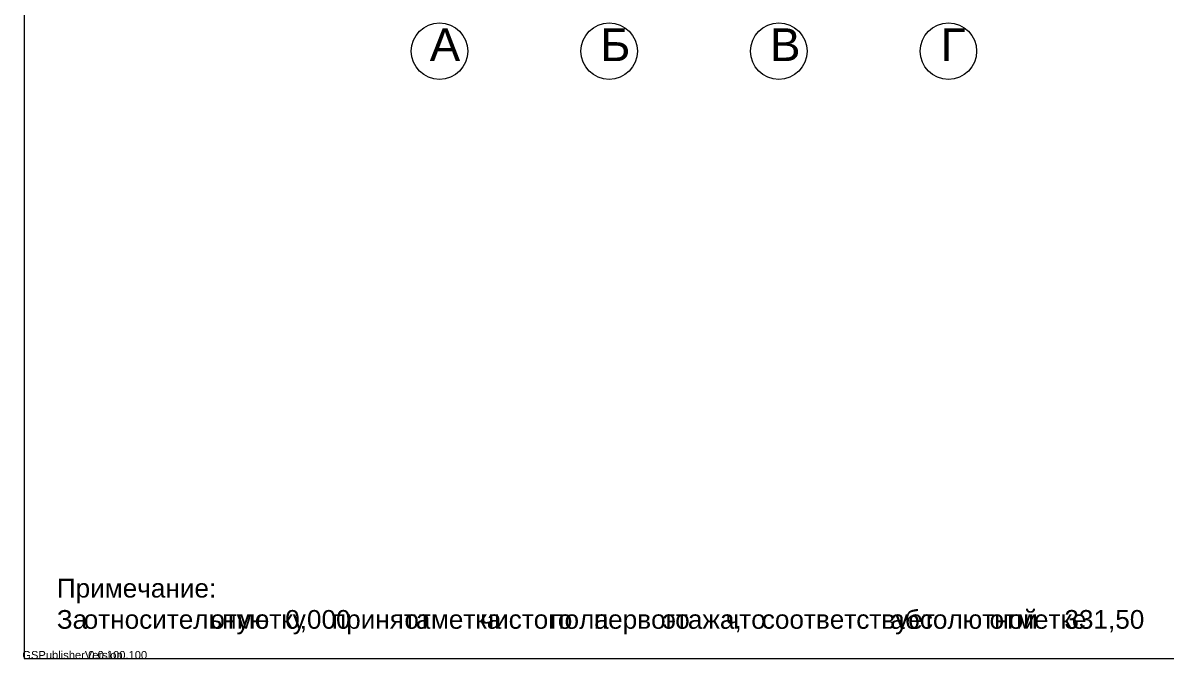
# Model space of a CAD drawing. Extents: x 8 to 21351, y 0 to 420.
# Drawn here: x 18867.5 to 19069.7, y 4.9 to 117.4 of the extents above; entities that cross this region are included whole.
import ezdxf

# ---------------------------------------------------------------- set-up
doc = ezdxf.new("R2010")
doc.units = 0
doc.styles.add('TEYPDFCAD_TEXT', font='arial.ttf')

msp = doc.modelspace()

# ---------------------------------------------------------------- linework, layer by layer
at = {"color": 7, "lineweight": 20}
for p, q in [((18867.72, 291.98), (18867.72, 4.98)), ((18867.72, 4.98), (19262.72, 4.98))]:
    msp.add_line(p, q, dxfattribs=at)
at = {"color": 7, "lineweight": 15}
for centre in [(18941.19, 112.39), (18971.19, 112.39), (19001.19, 112.39), (19031.19, 112.39)]:
    msp.add_circle(centre, 5, dxfattribs=at)

# ---------------------------------------------------------------- texts
at = {"color": 7, "style": 'TEYPDFCAD_TEXT'}
for s, height, p in [('А', 5.79, (18939.45, 110.64)), ('Б', 5.79, (18969.64, 110.64)), ('В', 5.79, (18999.64, 110.64)), ('Г', 5.79, (19029.84, 110.64)), ('Примечание:', 3.3091, (18873.5, 15.77)), ('За', 3.309, (18873.5, 10.25)), ('относительную', 3.3091, (18878.25, 10.25)), ('отметку', 3.309, (18900.65, 10.25)), ('0,000', 3.309, (18913.89, 10.25)), ('принята', 3.309, (18922.17, 10.25)), ('отметка', 3.309, (18934.97, 10.25)), ('чистого', 3.309, (18948.43, 10.25)), ('пола', 3.309, (18960.79, 10.25)), ('первого', 3.309, (18968.51, 10.25)), ('этажа,', 3.309, (18980.65, 10.25)), ('что', 3.309, (18991.79, 10.25)), ('соответствует', 3.3091, (18998.19, 10.25)), ('абсолютной', 3.309, (19020.92, 10.25)), ('отметке', 3.309, (19038.47, 10.25)), ('331,50', 3.309, (19051.71, 10.25))]:
    msp.add_text(s, height=height, dxfattribs=at).set_placement(p)
at = {"color": 0, "true_color": 0xffffff, "style": 'TEYPDFCAD_TEXT'}
for s, p in [('GSPublisherVersion', (18867.39, 4.9)), ('0.0.100.100', (18879.06, 4.9))]:
    msp.add_text(s, height=1.4111, dxfattribs=at).set_placement(p)

doc.saveas('drawing.dxf')
